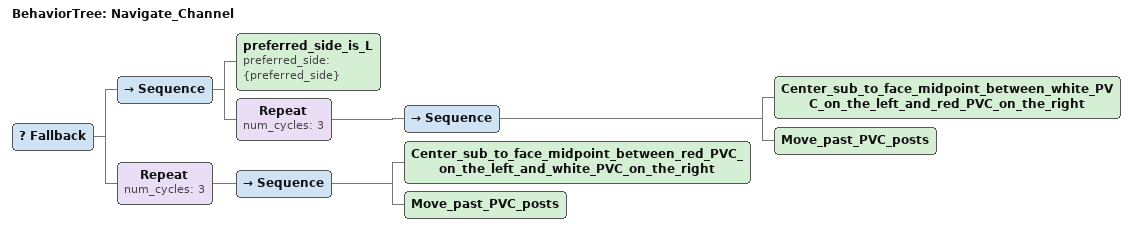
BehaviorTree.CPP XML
<?xml version="1.0" encoding="UTF-8"?>

<root BTCPP_format="4">
  <BehaviorTree ID="Navigate_Channel">
    <Fallback>
      <Sequence>
        <preferred_side_is_L preferred_side="{preferred_side}"/>
        <Repeat num_cycles="3">
          <Sequence>
            <Center_sub_to_face_midpoint_between_white_PVC_on_the_left_and_red_PVC_on_the_right/>
            <Move_past_PVC_posts/>
          </Sequence>
        </Repeat>
      </Sequence>
      <Repeat num_cycles="3">
        <Sequence>
          <Center_sub_to_face_midpoint_between_red_PVC_on_the_left_and_white_PVC_on_the_right/>
          <Move_past_PVC_posts/>
        </Sequence>
      </Repeat>
    </Fallback>
  </BehaviorTree>
</root>
